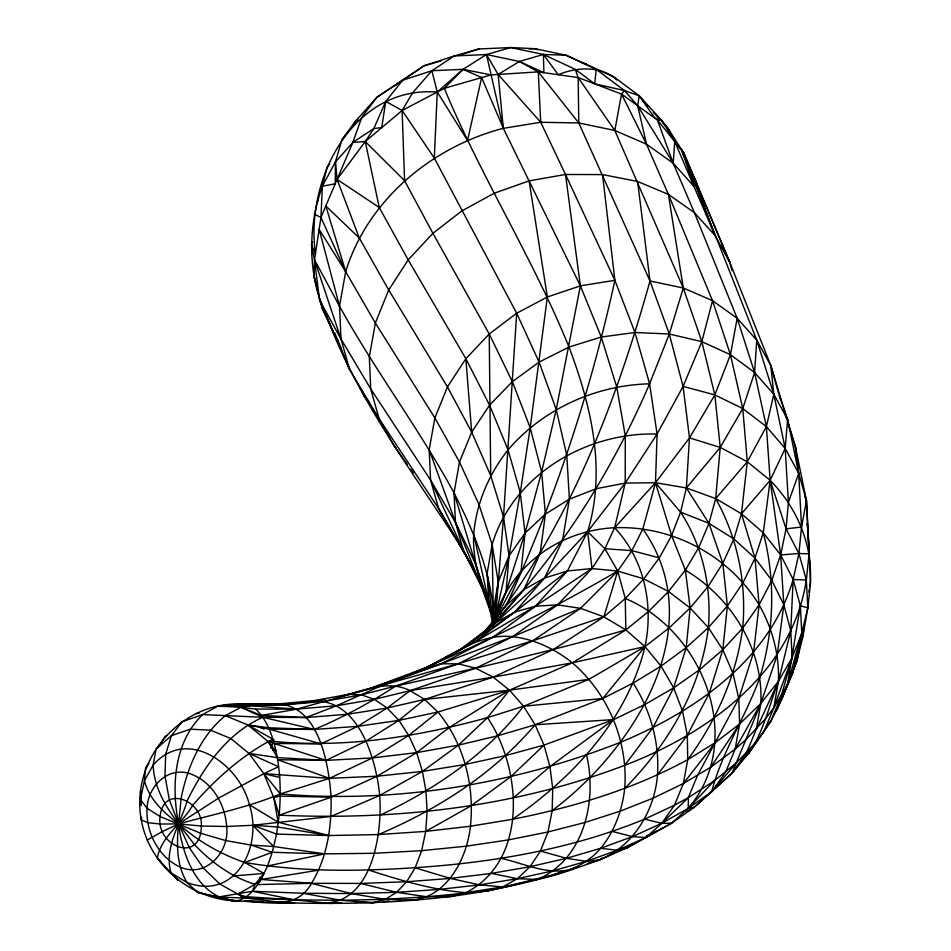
<?xml version="1.0" encoding="UTF-8"?>
<svg xmlns="http://www.w3.org/2000/svg" width="951" height="951" viewBox="0 0 951 951"><rect width="100%" height="100%" fill="white"/><g stroke="black" fill="none" stroke-linecap="round" stroke-linejoin="round"><path stroke-width="1.43" d="M286.108 703.918L239.759 703.93C179.335 702.527 130.132 760.622 141.295 819.917C149.343 865.315 191.02 899.682 236.763 900.954C337.213 905.602 439.6 906.018 537.398 879.461C560.662 874.242 584.71 867.205 600.687 848.268C614.703 831.293 622.192 810.181 624.712 788.474C628.278 741.364 608.117 693.6 572.371 662.811C555.063 649.058 534.688 639.167 512.553 636.683C479.886 633.104 453.009 654.561 425.252 667.971L421.602 670.015M806.781 523.799L807.981 529.505L809.099 553.839L806.329 580.062L807.827 607.82L801.788 633.128L797.009 660.814L787.44 684.768L773.864 707.687L765.567 718.647L746.166 739.367L735.182 749.091L710.777 767.195L683.377 783.517L653.194 798.139L620.468 811.072L585.364 822.365L548.002 831.97L508.405 839.899L466.335 846.164L421.662 850.669L374.421 853.285L324.564 853.867L273.615 846.497L251.195 845.118L225.53 840.541L200.756 833.29L160.089 816.552L147.048 808.231L140.379 799.494L144.445 780.676L153.135 765.115L156.142 748.972L171.477 735.646L181.938 721.773L202.682 714.593L217.708 706.141L241.007 707.271L255.629 709.077C264.259 717.161 269.442 728.038 272.866 739.2C241.875 755.296 215.532 779.107 192.684 805.271C182.307 823.721 160.862 836.488 157.331 858.301L171.025 872.863L186.978 882.492L197.487 892.371L218.005 897.066L294.204 899.824L341.064 900.312L385.274 899.325L426.904 896.781L486.805 891.051L537.398 879.461L569.768 870.438L599.76 859.859L627.232 847.745L671.513 823.245L694.218 807.268L731.985 773.246L748.639 753.311L770.785 721.31L782.007 698.605L797.009 660.814L802.953 636.076L807.827 607.82L810.621 581.988L806.46 500.606L795.488 447.089L770.821 365.588L729.702 262.107L683.852 153.17L667.899 128.314L661.848 120.504L639.227 95.837L613.657 76.674L566 55.241L535.021 48.691L510.782 47.55L478.829 48.977L454.233 55.966L424.087 65.75L376.858 97.299L355.412 121.324L341.968 139.464L335.43 161.932L335.228 183.769L322.365 186.206C307.102 228.406 307.755 277.11 327.215 317.848C356.661 396.353 406.969 464.266 452.593 533.808L456.801 539.895M624.486 848.53L627.232 847.745L671.513 823.245L688.262 808.326L688.381 797.592L697.44 775.576L738.784 698.593L753.608 652.231L759.112 604.884L754.975 558.154L741.459 513.778L747.284 461.782L742.767 408.538L730.439 354.723L712.525 300.671L668.398 194.384L646.478 144.183L621.526 94.066L578.16 77.566L538.278 71.884L490.966 74.903L444.319 88.324L402.13 110.471L365.255 141.533L337.082 179.406L320.951 217.434L314.519 259.825L313.985 276.182L321.854 307.53L340.743 347.495M270.215 704.227C317.955 698.878 328.666 762.06 331.103 797.235C331.673 826.859 327.299 857.743 311.452 883.324C297.473 909.144 268.622 902.654 244.217 901.096M493.343 615.416L492.142 544.424L478.9 504.315L459.488 462.031L434.869 417.929L375.372 323.019L345.665 271.677L319.144 229.322L339.507 306.163L341.017 339.079L349.647 369.689L379.045 418.642L393.773 445.306L407.408 464.504M491.952 626.055L496.208 622.251L523.965 589.572L540.144 553.494L545.399 514.087L541.618 471.993L530.194 427.724L512.339 381.648L489.23 333.991L432.883 233.316L404.567 180.631L402.13 110.471L412.734 92.651L431.897 70.731L454.233 55.966L486.472 54.528L519.389 61.482L538.278 71.884L578.767 122.952L650.008 280.985L669.29 334.015L683.08 386.403L689.487 437.888L686.372 487.946L680.571 512.125L671.608 535.544L659.34 557.88L643.827 578.85L625.271 598.5L603.861 616.83L553.209 649.616L493.153 677.148L424.574 699.437L387.14 708.019L347.626 714.249L306.103 717.529L262.88 717.268L202.682 714.593C173.795 742.422 171.192 786.655 178.598 823.887C182.449 856.482 198.379 899.17 236.763 900.954C245.81 898.921 252.633 892.109 257.543 884.573L311.452 883.324L360.381 883.408L396.591 892.311L426.904 896.781L451.238 896.496L466.026 892.644L502.794 886.879L517.368 878.7L530.064 866.694L540.43 851.062L548.002 831.97L552.162 810.668L552.733 788.664L549.94 766.601L543.984 745.097L535.116 724.769L523.537 706.26L509.486 690.176L493.153 677.148L475.643 668.196L458.192 663.81L441.24 663.798L425.252 667.971L367.859 689.309L340.731 696.489M312.213 241.863L311.405 244.609L315.447 253.667C304.784 179.929 352.75 85.519 437.258 92.033L463.089 69.328L486.472 54.528L498.134 74.451L540.715 122.275L565.5 174.473L614.881 280.319L634.959 332.493L649.604 383.812L657.093 434.036L655.489 482.716L642.864 528.922L631.88 550.629L617.722 571.075L580.562 608.331L532.798 640.748L475.643 668.196L410.131 690.64L374.361 699.342L336.571 705.713L296.855 709.113L255.629 709.077M148.891 763.415L145.527 767.98L144.445 780.676C149.105 799.363 163.881 812.63 178.598 823.887C197.832 841.076 220.37 854.117 244.74 862.498C285.502 869.357 326.942 871.08 368.215 869.927C400.121 880.127 432.443 890.148 466.026 892.644C528.804 860.156 521.73 768.717 487.53 717.625L509.486 690.176L572.371 662.811L625.829 629.931L648.618 611.422L668.517 591.486L685.338 570.136L698.866 547.312L708.947 523.347L715.675 498.597L720.228 447.41L714.843 394.903L701.838 341.659L683.293 287.998L614.822 130.489L578.16 77.566L575.284 69.352L543.401 54.445L510.782 47.55L486.472 54.528L503.329 128.314L580.372 285.847L601.258 337.023L616.759 387.128L625.306 435.95L625.187 483.096L614.631 527.734L604.895 548.715L592.033 568.543L557.559 604.872L512.553 636.683L458.192 663.81L395.604 686.123L361.416 694.824L325.266 701.208L287.25 704.667L217.708 706.141C253.513 701.636 289.77 707.556 325.242 699.116M424.776 668.743L474.668 642.139L514.8 612.064L544.507 578.065L562.564 540.346L569.387 499.156L566.784 455.363L556.228 409.56L539.098 362.105L516.678 313.236L434.31 158.092L437.258 92.033L431.897 70.731L402.725 80.193L376.858 97.299L361.808 117.246L352.845 142.424L337.082 179.406L359.3 238.023L388.709 289.972L447.457 386.902L471.684 432.134L490.704 475.583L503.507 516.952L509.047 555.86L506.075 591.843L493.688 621.954M493.735 615.356C490.966 571.872 473.622 531.229 454.031 492.868C419.058 428.687 374.825 370.165 339.507 306.163L345.665 271.677L320.951 217.434L322.365 186.206L327.096 167.103L329.724 163.691M647.643 106.096L639.227 95.837L624.51 90.559L621.526 94.066L657.403 119.981L673.201 163.239L694.361 212.62L737.18 318.288L754.595 372.495L766.375 426.63L770.155 480.314L786.073 528.839L798.923 553.506L806.329 580.062C792.171 673.391 707.259 733.768 624.795 765.258C515.085 807.233 396.02 820.451 279.166 815.173C281.353 789.782 280.355 763.701 272.866 739.2L247.795 724.935L225.304 715.675C200.388 736.229 187.359 767.291 181.106 798.281C178.978 826.229 171.691 856.851 186.978 882.492C236.038 901.358 263.118 845.463 249.376 804.736C239.711 764.497 187.097 726.005 153.135 765.115C154.419 796.558 176.387 820.82 194.456 844.583C211.253 862.307 231.414 877.012 254.939 884.299L259.873 881.256L261.145 879.473L267.576 865.969L272.259 852.286L276.551 834.098L279.166 815.173L273.722 797.378L263.807 773.662L249.043 753.442L230.736 738.499L210.504 730.166L190.141 729.191L171.477 735.646L165.688 754.214L164.963 776.147L169.373 799.934L178.598 823.887L189.285 847.591L203.395 868.132L219.931 884.073L244.752 897.899L284.729 902.856L294.715 902.844M470.258 562.754L438.554 508.381L379.045 418.642L370.712 388.888L369.309 356.768L375.372 323.019L388.709 289.972L408.193 259.873L432.883 233.316L461.877 210.896L494.258 193.219L529.101 180.88L565.5 174.473L602.542 174.592L614.881 280.319L580.372 285.847L547.348 296.997L516.678 313.236L503.507 516.952L495.364 619.172M492.594 622.596L493.438 609.603L498.205 581.929L509.047 555.86L520.268 492.666L530.194 427.724L547.348 296.997L529.101 180.88M732.092 270.607L729.702 262.107L714.974 235.444L674.723 141.473L661.848 120.504L657.403 119.981L681.653 150.068L756.782 340.173L754.595 372.495L742.767 408.538L720.228 447.41L686.372 487.946L655.489 482.716L625.187 483.096L596.241 488.695L569.387 499.156L545.399 514.087L525.035 533.119L509.047 555.86L494.556 620.634M355.876 902.202L373.054 902.654L385.274 899.325L396.591 892.311L406.659 881.755L415.135 867.835L421.662 850.669L425.727 831.388L427.106 811.369L425.965 791.196L422.434 771.427L416.633 752.645L408.728 735.444L398.861 720.371L387.14 708.019L374.361 699.342L361.416 694.824L348.66 694.301L314.032 700.602L277.573 704.013M147.12 840.113L162.562 831.459L178.598 823.887L218.504 798.186L263.807 773.662L329.486 778.358L377.119 776.206L422.434 771.427L465.348 764.414L505.861 755.546L543.984 745.097L613.585 719.598L644.885 704.536L673.677 687.87L699.71 669.623L722.796 649.711L742.683 628.124L759.112 604.884L771.772 580.348L780.64 554.932L786.073 528.839L788.403 502.294L785.181 448.468L787.618 419.379L779.249 395.188L780.545 399.444M321.783 902.998C372.435 904.71 382.421 833.29 379.734 795.464C376.085 758.791 358.361 696.857 311.322 701.386M317.575 201.85L317.848 198.961M141.556 817.254L141.295 819.917L147.69 822.686L160.422 824.042L178.598 823.887L201.339 826.015L226.659 826.49L252.788 825.278L330.865 816.469L379.734 795.464L422.434 771.427L458.465 745.12L487.53 717.625L523.537 706.26L589.002 679.323L644.992 646.585L669.028 628.029L690.153 607.974L708.162 586.387L722.808 563.254L733.887 538.92L741.459 513.778L770.155 480.314L785.181 448.468L773.817 394.285L756.782 340.173L737.18 318.288L712.525 300.671L683.293 287.998L650.008 280.985L637.61 181.463L602.542 174.592M803.69 629.063L802.953 636.076L800.041 644.35M722.071 246.059L729.702 262.107L683.852 153.17L681.653 150.068L694.432 186.919L673.201 163.239L637.693 105.751L624.51 90.559L594.672 83.843L596.265 69.399L566 55.241L543.401 54.445L519.389 61.482L498.134 74.451L503.329 128.314C431.79 146.894 367.775 199.853 345.665 271.677L325.813 205.963L359.3 238.023M493.747 621.062L498.205 581.929L492.142 544.424C513.1 474.715 586.446 431.92 657.093 434.036L683.08 386.403L701.838 341.659L712.525 300.671M589.002 679.323L509.486 690.176L437.912 712.037L408.728 735.444L372.495 757.899L329.486 778.358L277.668 759.718L326.11 760.396L372.495 757.899L416.633 752.645L458.465 745.12L497.955 735.729L535.116 724.769L602.827 698.462L633.2 683.056L661.052 666.128L686.182 647.655L708.364 627.612L727.396 605.942L743.028 582.678L754.975 558.154L763.261 532.786L770.155 480.314L747.284 461.782L720.228 447.41L689.487 437.888L655.489 482.716L614.631 527.734C558.332 530.456 508.928 566.986 493.617 621.847L506.075 591.843L525.035 533.119L541.618 471.993L556.228 409.56L580.372 285.847L565.5 174.473M773.627 714.712L776.896 710.1L787.44 684.768L800.35 605.799L793.146 579.492L780.64 554.932L763.261 532.786L741.459 513.778L715.675 498.597L686.372 487.946L708.947 523.347L722.808 563.254L727.396 605.942L722.796 649.711L709.28 693.231L687.323 735.313L657.486 774.899C654.454 814.71 628.04 855.02 587.231 863.318M492.392 622.727L488.683 601.401L487.162 573.239L492.142 544.424M686.515 811.583L694.218 807.268L731.985 773.246L746.428 753.002L756.318 729.215L760.812 703.467L777.24 654.882L783.838 604.8L780.64 554.932L770.155 480.314C797.461 508.048 814.08 547.17 809.872 586.315M807.827 607.82L800.35 605.799L801.788 633.128L792.112 657.7L778.441 681.273L760.812 703.467L731.985 773.246L763.641 732.234L773.864 707.687L778.441 681.273L790.768 630.822L793.146 579.492L798.923 553.506L801.538 527.032L806.46 500.606L798.709 473.36L787.618 419.379L773.817 394.285L754.595 372.495L730.439 354.723L701.838 341.659L669.29 334.015L634.959 332.493L601.258 337.023L569.019 347.056L539.098 362.105L512.339 381.648L489.575 405.162L471.684 432.134L459.488 462.031L454.031 492.868L455.493 522.491L463.363 550.201L485.664 595.29M808.873 592.081L809.372 589.192M491.025 613.312C481.729 587.789 472.267 561.779 473.681 534.177C476.392 503.245 488.802 474.133 508.072 449.894C543.092 408.811 595.885 385.179 649.604 383.812L669.29 334.015L683.293 287.998L668.398 194.384L637.61 181.463M360.381 883.408L406.659 881.755L450.334 878.415L491.417 873.387L530.064 866.694L566.499 858.313L600.687 848.268L632.498 836.607L661.765 823.304L688.262 808.326L711.752 791.636L725.613 772.153L735.182 749.091L739.616 723.984L738.784 698.593L733.055 673.605L722.796 649.711L708.364 627.612L690.153 607.974L668.517 591.486L643.827 578.85L617.722 571.075L592.033 568.543L567.414 570.969L544.507 578.065L523.965 589.572L506.431 605.216L482.133 634.269M473.432 569.019L438.554 508.381L430.589 480.136L429.198 449.74L434.869 417.929L447.457 386.902L465.859 358.729L489.23 333.991L516.678 313.236M694.218 807.268L688.262 808.326C746.428 740.247 702.718 630.489 625.271 598.5L617.722 571.075L604.895 548.715L587.635 531.657C606.5 469.782 591.153 405.827 569.019 347.056C532.964 258.22 480.968 176.922 444.319 88.324L463.089 69.328L490.966 74.903M239.866 900.918L232.638 900.597L218.005 897.066L252.574 891.265L303.203 893.262L351.228 893.583L396.591 892.311L439.35 889.411L479.566 884.882L517.368 878.7L552.983 870.831L586.363 861.344L617.354 850.242L645.824 837.558L661.765 823.304L674.485 805.2L683.377 783.517L687.716 759.659L687.323 735.313L682.545 711.158L673.677 687.87L661.052 666.128L644.992 646.585L625.829 629.931L603.861 616.83L580.562 608.331L557.559 604.872L535.437 606.191L514.8 612.064L496.208 622.251L458.085 651.233L450.572 655.845M662.098 121.99L667.899 128.314L674.723 141.473L673.201 163.239L646.478 144.183L614.822 130.489L621.526 94.066M737.18 318.288L730.439 354.723L714.843 394.903L689.487 437.888M715.544 787.416L711.752 791.636C721.916 751.611 745.964 716.436 759.778 677.576C774.197 630.537 775.743 580.443 763.261 532.786M431.897 70.731L463.089 69.328L481.634 77.53L467.547 140.451L437.258 92.033M786.168 686.884L792.706 672.904L801.788 633.128L787.44 684.768M792.278 674.235L793.99 667.067M614.881 280.319C590.512 392.204 554.397 501.236 506.431 605.216L503.982 608.652M624.795 765.258L653.04 727.432L673.677 687.87L686.182 647.655L690.153 607.974L685.338 570.136L671.608 535.544L655.489 482.716L680.571 512.125L708.947 523.347L733.887 538.92L754.975 558.154L771.772 580.348L783.838 604.8L790.768 630.822L792.112 657.7L781.175 696.37L770.785 721.31L748.639 753.311L745.465 756.188M650.008 280.985C616.391 400.965 571.004 520.435 494.675 620.147M273.615 846.497L252.788 825.278L276.551 834.098L328.713 835.537L378.486 834.562L425.727 831.388L470.412 826.229L512.53 819.275C573.096 777.633 627.173 719.717 644.992 646.585C653.824 604.836 644.326 559.259 614.631 527.734C672.107 525.416 729.31 555.55 759.112 604.884C772.331 628.147 779.416 654.466 778.441 681.273C769.157 705.428 763.665 731.818 748.639 753.311L753.133 745.798M267.576 865.969L324.564 853.867L272.259 852.286L244.74 862.498L264.021 873.446L254.939 884.299L252.574 891.265L294.204 899.824L330.199 903.45L341.671 902.951M784.777 690.795L780.474 701.077M788.403 502.294L798.709 473.36L795.488 447.089L788.01 423.266M773.864 707.687L792.112 657.7M404.841 900.122C444.129 902.618 466.953 860.37 470.412 826.229C474.692 785.942 464.088 743.432 437.912 712.037L398.861 720.371L357.635 726.362L314.341 729.429L262.88 717.268C227.289 732.995 203.787 766.863 187.181 800.79C180.381 824.184 163.738 847.626 171.025 872.863L177.992 880.602M270.857 747.997L273.959 739.676M792.706 672.904L782.007 698.605L779.856 700.614M756.318 729.215L778.441 681.273M649.604 383.812C609.936 475.655 555.36 561.506 484.237 632.249M225.304 715.675L241.007 707.271L261.323 715.461L306.103 717.529L336.571 705.713L381.387 685.742L441.24 663.798L492.998 637.218L535.437 606.191L567.414 570.969L587.635 531.657L625.187 483.096L657.093 434.036M494.603 620.848L521.077 570.766L525.035 533.119L520.268 492.666L508.072 449.894L489.575 405.162L465.859 358.729L408.193 259.873L379.247 207.484L365.255 141.533L373.862 128.516L385.749 101.412L402.725 80.193L424.087 65.75L440.67 61.03M352.619 126.519L355.412 121.324L357.885 119.683M322.365 186.206L335.43 161.932L352.845 142.424L373.862 128.516L381.72 127.66L385.749 101.412L402.13 110.471L434.31 158.092M161.432 742.79L164.903 736.585L167.424 735.171M735.182 749.091L760.812 703.467C763.617 649.105 731.378 597.478 685.338 570.136M512.53 819.275C573.203 807.351 633.223 789.378 687.716 759.659C716.281 720.846 736.3 676.09 742.683 628.124C746.725 583.213 737.75 538.016 715.675 498.597L747.284 461.782L766.375 426.63L773.817 394.285L770.821 365.588L756.782 340.173M710.777 767.195L739.616 723.984L760.812 703.467M257.543 884.573L259.873 881.256M499.905 614.382L501.534 612.087M683.377 783.517L715.164 742.695L739.616 723.984M711.752 791.636L736.443 762.785L755.498 742.802M624.712 788.474C667.84 744.728 700.875 689.38 708.364 627.612C711.657 587.136 702.884 546.314 680.571 512.125M768.895 723.461L770.785 721.31M395.426 85.59L397.352 83.426M688.262 808.326L713.975 781.068L736.443 762.785M368.215 869.927C462.079 867.146 557.191 855.056 644.623 819.156L661.765 823.304L688.381 797.592L713.975 781.068M543.984 745.097L511.056 776.492L471.494 805.568L425.727 831.388M601.71 858.075L599.76 859.859L586.363 861.344L566.499 858.313L540.43 851.062M552.162 810.668C634.162 749.222 711.693 627.125 642.864 528.922M513.338 797.937L549.94 766.601L613.585 719.598L535.116 724.769C493.26 774.114 437.579 809.36 378.486 834.562M472.267 641.45L474.549 639.619M476.82 637.788L496.208 622.251L544.507 578.065L587.635 531.657L592.033 568.543L535.437 606.191L474.668 642.139L423.742 669.207M567.414 570.969L514.8 612.064L458.085 651.233M612.23 831.447L632.498 836.607L645.824 837.558L656.772 830.663M687.716 759.659L715.164 742.695M254.939 884.299L237.738 894.297L246.261 896.698L294.204 899.824M688.381 797.592L674.485 805.2L644.623 819.156M380.222 815.102C434.904 789.366 486.306 754.476 523.537 706.26L602.827 698.462L644.992 646.585L572.371 662.811L493.153 677.148L410.131 690.64C387.283 679.276 363.234 691.008 340.517 696.512M577.649 866.527C554.017 878.498 524.893 863.508 501.177 858.337M806.329 580.062L793.146 579.492C769.621 660.101 694.919 711.431 621.003 742.089C513.385 784.432 395.687 803.654 280.295 793.954L263.807 773.662L278.548 766.696L249.043 753.442L277.395 757.614L326.11 760.396L365.969 741.091L398.861 720.371L424.574 699.437L509.486 690.176L449.264 727.467L416.633 752.645L377.119 776.206L331.103 797.235L279.166 815.173M625.271 598.5L625.829 629.931C549.833 651.601 472.754 669.124 395.604 686.123C369.844 702.92 342.729 717.541 314.341 729.429L268.705 727.8L247.795 724.935L268.146 741.542L274.138 743.456L321.046 743.908L357.635 726.362L387.14 708.019L410.131 690.64L424.574 699.437L437.912 712.037M580.562 608.331L512.553 636.683L441.24 663.798L367.859 689.309L296.855 709.113L261.323 715.461M406.077 675.852C478.829 645.634 549.666 610.78 617.722 571.075L603.861 616.83L532.798 640.748L458.192 663.81L367.859 689.309M562.421 871.496L551.437 875.36L534.2 879.544M231.426 705.392L234.16 704.453L236.383 705.167L239.759 703.93L248.092 704.727L287.25 704.667M482.573 891.051L486.805 891.051L493.64 888.757M461.176 54.706L478.829 48.977M329.486 778.358L280.295 793.954C247.724 807.447 212.608 814.579 178.598 823.887M616.664 79.943C601.198 65.464 576.722 66.939 558.225 74.725L543.401 54.445L543.889 72.68L519.389 61.482M646.49 835.667L651.934 834.051M455.232 895.331L451.238 896.496L444.141 896.401M487.53 717.625C418.143 736.68 345.677 748.366 273.662 741.388L268.146 741.542L277.395 757.614M627.232 847.745L617.354 850.242L600.687 848.268M486.805 891.051L531.336 880.234M420.318 899.075L413.376 900.347L385.274 899.325L351.228 893.583L311.452 883.324L261.145 879.473L318.656 870.141M296.855 709.113L249.887 705.749L241.007 707.271L262.88 717.268M614.822 130.489L578.767 122.952L540.715 122.275L503.329 128.314L481.634 77.53M272.699 750.339L275.588 749.911M786.073 528.839L801.538 527.032L798.709 473.36L785.181 448.468L766.375 426.63L742.767 408.538L714.843 394.903L683.08 386.403M196.322 713.547L199.211 713.214M378.855 902.047L373.054 902.654L341.064 900.312L303.203 893.262M383.205 901.607L389.007 901.001M234.005 875.883L264.021 873.446M780.64 554.932L798.923 553.506L809.099 553.839L806.46 500.606L804.879 496.624M352.845 142.424L365.255 141.533L404.567 180.631M226.029 898.861L228.609 900.252L231.557 900.062M217.708 706.141L248.092 704.727L249.887 705.749M529.231 48.953L535.021 48.691L537.743 49.785M354.568 902.38L360.31 902.13M661.765 823.304L671.513 823.245M247.795 724.935L269.204 729.132L314.341 729.429M259.409 877.511L262.262 877.535M294.085 902.487L270.666 902.035M331.103 797.235L280.188 796.13L273.722 797.378L278.191 822.223L328.713 835.537L277.537 826.966L252.788 825.278M695.11 180.702L696.988 186.432M240.995 896.817L245.31 896.983M210.837 895.937L232.638 900.597L239.949 900.882M245.798 901.096L263.344 901.762M228.609 900.252L240.211 900.74M247.474 901.049L263.439 901.714M270.69 902.023L284.729 902.856M604.895 548.715L631.88 550.629L659.34 557.88M502.794 886.879L479.566 884.882L450.334 878.415L415.135 867.835M491.417 873.387L517.368 878.7L537.398 879.461C584.164 859.383 597.347 800.813 586.589 755.142M582.024 62.956L586.232 63.848M197.487 892.371L232.638 900.597M263.807 773.662L279.677 777.478M269.204 729.132L321.046 743.908M274.138 743.456L326.11 760.396M661.848 120.504L654.87 118.15L639.227 95.837L637.693 105.751L646.478 144.183M251.195 845.118L272.259 852.286M258.803 726.885L264.105 729.12M314.246 214.165L320.951 217.434M249.376 804.736L278.191 822.223M379.247 207.484L337.082 179.406L335.43 161.932M668.398 194.384L694.361 212.62L714.974 235.444L691.234 171.679L681.653 150.068M575.284 69.352L594.672 83.843M596.265 69.399L624.51 90.559M653.408 112.503L659.198 118.827M393.773 445.306L395.735 447.481M360.405 388.056L364.839 397.221L368.703 401.524M452.593 533.808L455.529 537.089M338.152 340.636L336.297 338.33L321.854 307.53L322.853 307.708L321.307 302.216M268.146 741.542L275.98 751.456M683.852 153.17L676.113 143.197L667.899 128.314M410.82 469.295L413.376 472.897M490.264 607.047L475.191 563.075L455.493 522.491L430.589 480.136L370.712 388.888L341.017 339.079L319.548 300.005L314.519 259.825L311.405 244.609M438.554 508.381L473.443 568.864M159.887 860.346L161.266 862.819M633.2 683.056C650.413 710.338 659.673 742.576 657.486 774.899M339.507 306.163L314.519 259.825L341.017 339.079M475.952 574.903L463.363 550.201L430.589 480.136M481.242 585.305L483.893 590.5M695.74 180.714L691.234 171.679L698.45 188.488L698.783 191.187M361.297 389.221L364.839 397.221M319.548 300.005L349.647 369.689L334.669 332.826M487.554 601.21L455.493 522.491L429.198 449.74M491.31 612.955L475.191 563.075L454.031 492.868M784.932 413.459L786.251 417.667M770.821 365.588L778.786 393.845M313.985 276.182L317.063 287.143M473.681 534.177L491.168 612.908M487.162 573.239L493.117 622.465M465.859 358.729L471.684 432.134M795.488 447.089L795.702 451.535M538.278 71.884L540.715 122.275M140.558 790.982L141.224 805.652M490.704 475.583L489.23 333.991M578.16 77.566L578.767 122.952M807.981 529.505L807.886 532.453L807.981 529.505M201.339 826.015C200.946 864.602 155.714 846.164 160.089 816.552C163.227 783.969 203.205 800.564 201.339 826.015M226.659 826.49C229.916 851.668 205.832 878.653 180.048 867.015C157.997 856.815 145.765 831.935 147.048 808.231C147.785 787.678 165.973 767.719 187.597 772.973C210.896 779.523 225.114 803.286 226.659 826.49"/></g></svg>
